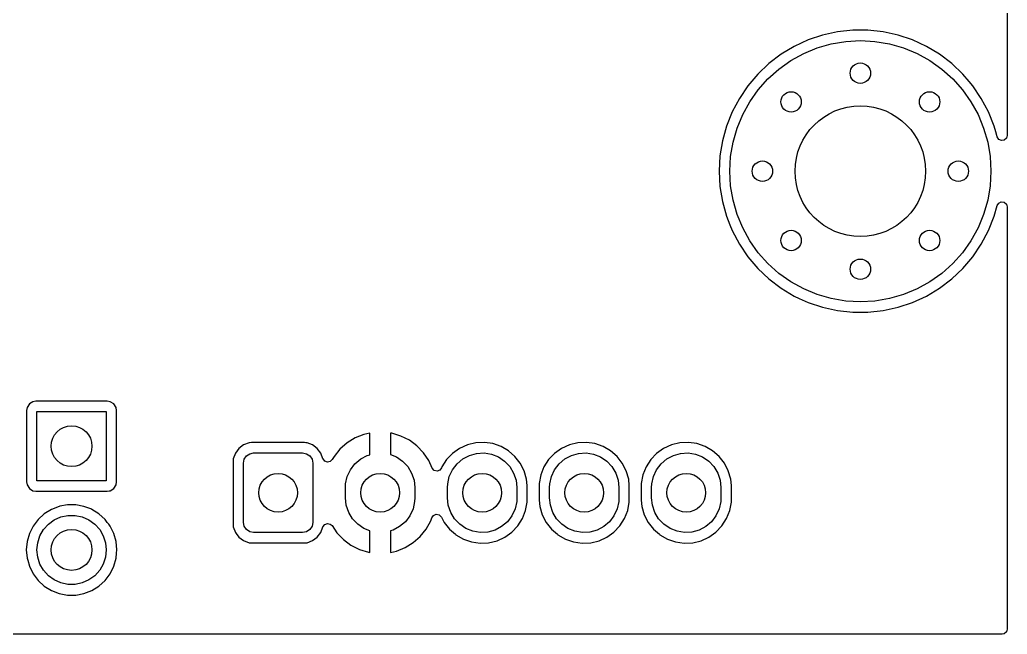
# Model space of a CAD drawing. Extents: x 69.8 to 127.7, y -88.2 to -35.9.
# Drawn here: x 103.47 to 127.66, y -88.18 to -73.14 of the extents above; entities that cross this region are included whole.
import ezdxf

# ---------------------------------------------------------------- set-up
doc = ezdxf.new("R2010")
doc.units = 0
doc.layers.add('BLACK', color=7, linetype='CONTINUOUS')

msp = doc.modelspace()

# ---------------------------------------------------------------- linework, layer by layer
at = {"layer": 'BLACK', "linetype": 'CONTINUOUS'}
for p, q in [((127.664, -36.0615), (127.664, -75.9726)), ((123.14, -73.5126), (122.785, -73.6322)), ((123.505, -73.4321), (123.14, -73.5126)), ((123.14, -73.5126), (123.14, -73.5126)), ((123.878, -73.3916), (123.505, -73.4321)), ((123.505, -73.4321), (123.505, -73.4321)), ((124.252, -73.3916), (123.878, -73.3916)), ((123.878, -73.3916), (123.878, -73.3916)), ((124.625, -73.4321), (124.252, -73.3916)), ((124.252, -73.3916), (124.252, -73.3916)), ((124.991, -73.5126), (124.625, -73.4321)), ((124.625, -73.4321), (124.625, -73.4321)), ((125.346, -73.6322), (124.991, -73.5126)), ((124.991, -73.5126), (124.991, -73.5126)), ((124.991, -73.5126), (124.991, -73.5126)), ((124.991, -73.5126), (124.991, -73.5126)), ((124.991, -73.5126), (124.991, -73.5126)), ((122.445, -73.7895), (122.124, -73.9826)), ((122.785, -73.6322), (122.445, -73.7895)), ((122.445, -73.7895), (122.445, -73.7895)), ((122.785, -73.6322), (122.785, -73.6322)), ((123.008, -73.8256), (123.353, -73.7263)), ((123.353, -73.7263), (123.707, -73.6662)), ((123.707, -73.6662), (124.065, -73.6461)), ((124.065, -73.6461), (124.423, -73.6662)), ((124.423, -73.6662), (124.777, -73.7263)), ((124.777, -73.7263), (125.122, -73.8256)), ((125.686, -73.7895), (125.346, -73.6322)), ((125.346, -73.6322), (125.346, -73.6322)), ((126.007, -73.9826), (125.686, -73.7895)), ((125.686, -73.7895), (125.686, -73.7895)), ((122.124, -73.9826), (121.825, -74.2093)), ((122.124, -73.9826), (122.124, -73.9826)), ((122.363, -74.1365), (122.677, -73.963)), ((122.677, -73.963), (123.008, -73.8256)), ((125.122, -73.8256), (125.453, -73.963)), ((125.453, -73.963), (125.768, -74.1365)), ((126.305, -74.2093), (126.007, -73.9826)), ((126.007, -73.9826), (126.007, -73.9826)), ((121.825, -74.2093), (121.553, -74.4669)), ((121.825, -74.2093), (121.825, -74.2093)), ((122.07, -74.3442), (122.363, -74.1365)), ((125.768, -74.1365), (126.06, -74.3442)), ((126.577, -74.4669), (126.305, -74.2093)), ((126.305, -74.2093), (126.305, -74.2093)), ((121.553, -74.4669), (121.311, -74.7524)), ((121.802, -74.5833), (122.07, -74.3442)), ((126.06, -74.3442), (126.328, -74.5833)), ((126.735, -74.6533), (126.577, -74.4669)), ((121.311, -74.7524), (121.101, -75.0625)), ((121.311, -74.7524), (121.311, -74.7524)), ((121.563, -74.8509), (121.802, -74.5833)), ((126.328, -74.5833), (126.567, -74.8509)), ((126.819, -74.7524), (126.735, -74.6533)), ((127.029, -75.0625), (126.819, -74.7524)), ((121.356, -75.1436), (121.563, -74.8509)), ((126.567, -74.8509), (126.775, -75.1436)), ((121.101, -75.0625), (120.925, -75.3934)), ((121.101, -75.0625), (121.101, -75.0625)), ((121.101, -75.0625), (121.101, -75.0625)), ((121.182, -75.4576), (121.356, -75.1436)), ((126.775, -75.1436), (126.948, -75.4576)), ((127.205, -75.3934), (127.029, -75.0625)), ((120.925, -75.3934), (120.787, -75.7414)), ((120.925, -75.3934), (120.925, -75.3934)), ((121.045, -75.7892), (121.182, -75.4576)), ((126.948, -75.4576), (127.085, -75.7892)), ((127.344, -75.7414), (127.205, -75.3934)), ((120.787, -75.7414), (120.686, -76.1024)), ((120.945, -76.134), (121.045, -75.7892)), ((127.085, -75.7892), (127.185, -76.134)), ((127.382, -75.8792), (127.344, -75.7414)), ((127.417, -76.0064), (127.382, -75.8792)), ((120.686, -76.1024), (120.626, -76.472)), ((120.885, -76.4878), (120.945, -76.134)), ((127.185, -76.134), (127.245, -76.4878)), ((127.418, -76.0081), (127.417, -76.0064)), ((127.456, -76.0679), (127.418, -76.0081)), ((127.521, -76.0974), (127.456, -76.0679)), ((127.591, -76.0873), (127.521, -76.0974)), ((127.644, -76.0408), (127.591, -76.0873)), ((127.664, -75.9726), (127.644, -76.0408)), ((120.626, -76.472), (120.605, -76.8461)), ((120.865, -76.8461), (120.885, -76.4878)), ((127.245, -76.4878), (127.265, -76.8461)), ((120.605, -76.8461), (120.605, -76.8461)), ((120.605, -76.8461), (120.626, -77.2201)), ((120.885, -77.2043), (120.865, -76.8461)), ((127.265, -76.8461), (127.245, -77.2043)), ((120.626, -77.2201), (120.686, -77.5898)), ((120.945, -77.5581), (120.885, -77.2043)), ((127.245, -77.2043), (127.185, -77.5581)), ((120.686, -77.5898), (120.787, -77.9507)), ((121.045, -77.9029), (120.945, -77.5581)), ((127.185, -77.5581), (127.085, -77.9029)), ((127.417, -77.6858), (127.455, -77.6255)), ((127.455, -77.6255), (127.519, -77.595)), ((127.519, -77.595), (127.589, -77.6041)), ((127.589, -77.6041), (127.643, -77.6498)), ((127.643, -77.6498), (127.664, -77.7176)), ((121.182, -78.2345), (121.045, -77.9029)), ((127.085, -77.9029), (126.948, -78.2345)), ((127.344, -77.9507), (127.417, -77.6858)), ((127.664, -77.7176), (127.664, -77.7195)), ((127.664, -77.7195), (127.664, -88.0585)), ((120.787, -77.9507), (120.87, -78.1608)), ((127.205, -78.2987), (127.344, -77.9507)), ((120.87, -78.1608), (120.925, -78.2987)), ((120.925, -78.2987), (121.101, -78.6297)), ((121.356, -78.5486), (121.182, -78.2345)), ((126.948, -78.2345), (126.775, -78.5486)), ((127.029, -78.6297), (127.205, -78.2987)), ((121.101, -78.6297), (121.311, -78.9397)), ((121.563, -78.8412), (121.356, -78.5486)), ((126.775, -78.5486), (126.567, -78.8412)), ((126.819, -78.9397), (127.029, -78.6297)), ((121.802, -79.1088), (121.563, -78.8412)), ((126.567, -78.8412), (126.328, -79.1088)), ((121.311, -78.9397), (121.311, -78.9397)), ((121.311, -78.9397), (121.553, -79.2252)), ((122.07, -79.3479), (121.802, -79.1088)), ((126.328, -79.1088), (126.06, -79.3479)), ((126.577, -79.2252), (126.819, -78.9397)), ((121.553, -79.2252), (121.825, -79.4828)), ((122.363, -79.5556), (122.07, -79.3479)), ((126.06, -79.3479), (125.768, -79.5556)), ((126.305, -79.4828), (126.577, -79.2252)), ((121.825, -79.4828), (121.825, -79.4828)), ((121.825, -79.4828), (122.124, -79.7095)), ((122.677, -79.7292), (122.363, -79.5556)), ((125.768, -79.5556), (125.453, -79.7292)), ((126.007, -79.7095), (126.305, -79.4828)), ((122.124, -79.7095), (122.445, -79.9026)), ((123.008, -79.8665), (122.677, -79.7292)), ((125.453, -79.7292), (125.122, -79.8665)), ((125.686, -79.9026), (126.007, -79.7095)), ((122.445, -79.9026), (122.568, -79.9596)), ((122.568, -79.9596), (122.785, -80.0599)), ((122.785, -80.0599), (122.785, -80.0599)), ((122.785, -80.0599), (123.14, -80.1795)), ((123.353, -79.9658), (123.008, -79.8665)), ((123.707, -80.0259), (123.353, -79.9658)), ((124.065, -80.0461), (123.707, -80.0259)), ((124.423, -80.0259), (124.065, -80.0461)), ((124.777, -79.9658), (124.423, -80.0259)), ((125.122, -79.8665), (124.777, -79.9658)), ((124.991, -80.1795), (125.346, -80.0599)), ((125.346, -80.0599), (125.686, -79.9026)), ((123.14, -80.1795), (123.505, -80.2601)), ((123.505, -80.2601), (123.878, -80.3006)), ((123.878, -80.3006), (123.878, -80.3006)), ((123.878, -80.3006), (124.252, -80.3006)), ((124.252, -80.3006), (124.625, -80.2601)), ((124.252, -80.3006), (124.252, -80.3006)), ((124.625, -80.2601), (124.991, -80.1795)), ((103.791, -82.4903), (103.707, -82.5465)), ((103.865, -82.4755), (103.791, -82.4903)), ((105.615, -82.4755), (103.865, -82.4755)), ((103.865, -82.4755), (103.865, -82.4755)), ((105.689, -82.4903), (105.615, -82.4755)), ((105.773, -82.5465), (105.689, -82.4903)), ((103.65, -82.6307), (103.635, -82.7049)), ((103.635, -82.7049), (103.635, -84.4551)), ((103.707, -82.5465), (103.65, -82.6307)), ((103.89, -84.43), (103.89, -82.73)), ((103.89, -82.73), (105.59, -82.73)), ((105.59, -82.73), (105.59, -84.43)), ((105.83, -82.6307), (105.773, -82.5465)), ((105.844, -82.7049), (105.83, -82.6307)), ((105.844, -84.4551), (105.844, -82.7049)), ((105.844, -82.7049), (105.844, -82.7049)), ((105.844, -82.7049), (105.844, -82.7049)), ((111.686, -83.378), (111.49, -83.4992)), ((111.901, -83.2918), (111.686, -83.378)), ((112.046, -83.2606), (111.901, -83.2918)), ((112.046, -83.7885), (112.046, -83.2606)), ((112.587, -83.2627), (112.554, -83.2584)), ((112.554, -83.2584), (112.554, -83.7866)), ((112.808, -83.3304), (112.587, -83.2627)), ((113.015, -83.4344), (112.808, -83.3304)), ((113.2, -83.5719), (113.015, -83.4344)), ((108.84, -83.6346), (108.753, -83.7507)), ((108.956, -83.5477), (108.84, -83.6346)), ((109.092, -83.497), (108.956, -83.5477)), ((109.152, -83.4905), (109.092, -83.497)), ((109.092, -83.497), (109.092, -83.497)), ((110.448, -83.4905), (109.152, -83.4905)), ((109.152, -83.4905), (109.152, -83.4905)), ((110.478, -83.4937), (110.448, -83.4905)), ((110.508, -83.497), (110.478, -83.4937)), ((110.644, -83.5477), (110.508, -83.497)), ((110.508, -83.497), (110.508, -83.497)), ((110.508, -83.497), (110.508, -83.497)), ((110.76, -83.6346), (110.644, -83.5477)), ((110.644, -83.5477), (110.644, -83.5477)), ((110.644, -83.5477), (110.644, -83.5477)), ((110.847, -83.7507), (110.76, -83.6346)), ((111.316, -83.652), (111.171, -83.8318)), ((111.49, -83.4992), (111.316, -83.652)), ((111.316, -83.652), (111.316, -83.652)), ((113.36, -83.7388), (113.2, -83.5719)), ((113.2, -83.5719), (113.2, -83.5719)), ((114.245, -83.6341), (114.073, -83.7565)), ((114.437, -83.5465), (114.245, -83.6341)), ((114.642, -83.4968), (114.437, -83.5465)), ((114.437, -83.5465), (114.437, -83.5465)), ((114.853, -83.4867), (114.642, -83.4968)), ((114.642, -83.4968), (114.642, -83.4968)), ((115.062, -83.5168), (114.853, -83.4867)), ((115.261, -83.5857), (115.062, -83.5168)), ((115.062, -83.5168), (115.062, -83.5168)), ((115.062, -83.5168), (115.062, -83.5168)), ((115.444, -83.6912), (115.261, -83.5857)), ((115.261, -83.5857), (115.261, -83.5857)), ((115.261, -83.5857), (115.261, -83.5857)), ((115.603, -83.8293), (115.444, -83.6912)), ((115.444, -83.6912), (115.444, -83.6912)), ((116.745, -83.6341), (116.573, -83.7565)), ((116.937, -83.5465), (116.745, -83.6341)), ((117.142, -83.4968), (116.937, -83.5465)), ((116.937, -83.5465), (116.937, -83.5465)), ((117.353, -83.4867), (117.142, -83.4968)), ((117.142, -83.4968), (117.142, -83.4968)), ((117.562, -83.5168), (117.353, -83.4867)), ((117.761, -83.5857), (117.562, -83.5168)), ((117.562, -83.5168), (117.562, -83.5168)), ((117.562, -83.5168), (117.562, -83.5168)), ((117.944, -83.6912), (117.761, -83.5857)), ((117.761, -83.5857), (117.761, -83.5857)), ((117.761, -83.5857), (117.761, -83.5857)), ((118.103, -83.8293), (117.944, -83.6912)), ((117.944, -83.6912), (117.944, -83.6912)), ((119.245, -83.6341), (119.073, -83.7565)), ((119.437, -83.5465), (119.245, -83.6341)), ((119.642, -83.4968), (119.437, -83.5465)), ((119.437, -83.5465), (119.437, -83.5465)), ((119.853, -83.4867), (119.642, -83.4968)), ((119.642, -83.4968), (119.642, -83.4968)), ((120.062, -83.5168), (119.853, -83.4867)), ((120.261, -83.5857), (120.062, -83.5168)), ((120.062, -83.5168), (120.062, -83.5168)), ((120.062, -83.5168), (120.062, -83.5168)), ((120.444, -83.6912), (120.261, -83.5857)), ((120.261, -83.5857), (120.261, -83.5857)), ((120.261, -83.5857), (120.261, -83.5857)), ((120.603, -83.8293), (120.444, -83.6912)), ((120.444, -83.6912), (120.444, -83.6912)), ((108.702, -83.8867), (108.695, -83.9467)), ((108.695, -83.9467), (108.695, -85.4932)), ((108.753, -83.7507), (108.702, -83.8867)), ((108.702, -83.8867), (108.702, -83.8867)), ((108.95, -83.995), (108.969, -83.8993)), ((108.969, -83.8993), (109.023, -83.8182)), ((109.023, -83.8182), (109.104, -83.764)), ((109.104, -83.764), (109.2, -83.745)), ((109.2, -83.745), (110.4, -83.745)), ((110.4, -83.745), (110.496, -83.764)), ((110.496, -83.764), (110.577, -83.8182)), ((110.577, -83.8182), (110.631, -83.8993)), ((110.631, -83.8993), (110.65, -83.995)), ((110.898, -83.8867), (110.847, -83.7507)), ((110.9, -83.8913), (110.898, -83.8867)), ((110.898, -83.8867), (110.898, -83.8867)), ((110.941, -83.9474), (110.9, -83.8913)), ((111.008, -83.9729), (110.941, -83.9474)), ((111.128, -83.9087), (111.077, -83.9585)), ((111.171, -83.8318), (111.128, -83.9087)), ((111.683, -84.0105), (111.823, -83.8915)), ((111.823, -83.8915), (111.985, -83.8054)), ((111.985, -83.8054), (112.046, -83.7885)), ((112.554, -83.7866), (112.698, -83.844)), ((112.698, -83.844), (112.85, -83.9472)), ((112.85, -83.9472), (112.977, -84.0806)), ((113.49, -83.9303), (113.36, -83.7388)), ((113.36, -83.7388), (113.36, -83.7388)), ((113.573, -84.1142), (113.49, -83.9303)), ((113.49, -83.9303), (113.49, -83.9303)), ((113.928, -83.9091), (113.814, -84.0866)), ((114.073, -83.7565), (113.928, -83.9091)), ((114.073, -83.7565), (114.073, -83.7565)), ((114.183, -84.0105), (114.323, -83.8915)), ((114.323, -83.8915), (114.485, -83.8054)), ((114.485, -83.8054), (114.662, -83.7562)), ((114.662, -83.7562), (114.846, -83.7462)), ((114.846, -83.7462), (115.027, -83.776)), ((115.027, -83.776), (115.198, -83.844)), ((115.198, -83.844), (115.35, -83.9472)), ((115.35, -83.9472), (115.477, -84.0806)), ((115.733, -83.9951), (115.603, -83.8293)), ((115.603, -83.8293), (115.603, -83.8293)), ((115.603, -83.8293), (115.603, -83.8293)), ((115.603, -83.8293), (115.603, -83.8293)), ((115.603, -83.8293), (115.603, -83.8293)), ((116.428, -83.9091), (116.314, -84.0866)), ((116.573, -83.7565), (116.428, -83.9091)), ((116.573, -83.7565), (116.573, -83.7565)), ((116.683, -84.0105), (116.823, -83.8915)), ((116.823, -83.8915), (116.985, -83.8054)), ((116.985, -83.8054), (117.162, -83.7562)), ((117.162, -83.7562), (117.346, -83.7462)), ((117.346, -83.7462), (117.527, -83.776)), ((117.527, -83.776), (117.698, -83.844)), ((117.698, -83.844), (117.85, -83.9472)), ((117.85, -83.9472), (117.977, -84.0806)), ((118.233, -83.9951), (118.103, -83.8293)), ((118.103, -83.8293), (118.103, -83.8293)), ((118.103, -83.8293), (118.103, -83.8293)), ((118.103, -83.8293), (118.103, -83.8293)), ((118.103, -83.8293), (118.103, -83.8293)), ((118.928, -83.9091), (118.814, -84.0866)), ((119.073, -83.7565), (118.928, -83.9091)), ((119.073, -83.7565), (119.073, -83.7565)), ((119.183, -84.0105), (119.323, -83.8915)), ((119.323, -83.8915), (119.485, -83.8054)), ((119.485, -83.8054), (119.662, -83.7562)), ((119.662, -83.7562), (119.846, -83.7462)), ((119.846, -83.7462), (120.027, -83.776)), ((120.027, -83.776), (120.198, -83.844)), ((120.198, -83.844), (120.35, -83.9472)), ((120.35, -83.9472), (120.477, -84.0806)), ((120.733, -83.9951), (120.603, -83.8293)), ((120.603, -83.8293), (120.603, -83.8293)), ((120.603, -83.8293), (120.603, -83.8293)), ((120.603, -83.8293), (120.603, -83.8293)), ((120.603, -83.8293), (120.603, -83.8293)), ((108.95, -85.445), (108.95, -83.995)), ((110.65, -83.995), (110.65, -85.445)), ((111.077, -83.9585), (111.008, -83.9729)), ((111.494, -84.3236), (111.572, -84.1568)), ((111.572, -84.1568), (111.683, -84.0105)), ((112.977, -84.0806), (113.071, -84.2381)), ((113.576, -84.1201), (113.573, -84.1142)), ((113.625, -84.1715), (113.576, -84.1201)), ((113.694, -84.1882), (113.625, -84.1715)), ((113.761, -84.165), (113.694, -84.1882)), ((113.805, -84.1092), (113.761, -84.165)), ((113.814, -84.0866), (113.805, -84.1092)), ((113.814, -84.0866), (113.814, -84.0866)), ((113.994, -84.3236), (114.072, -84.1568)), ((114.072, -84.1568), (114.183, -84.0105)), ((115.477, -84.0806), (115.571, -84.2381)), ((115.83, -84.1826), (115.733, -83.9951)), ((115.733, -83.9951), (115.733, -83.9951)), ((115.889, -84.385), (115.83, -84.1826)), ((115.83, -84.1826), (115.83, -84.1826)), ((115.83, -84.1826), (115.83, -84.1826)), ((116.314, -84.0866), (116.235, -84.2824)), ((116.494, -84.3236), (116.572, -84.1568)), ((116.572, -84.1568), (116.683, -84.0105)), ((117.977, -84.0806), (118.071, -84.2381)), ((118.33, -84.1826), (118.233, -83.9951)), ((118.233, -83.9951), (118.233, -83.9951)), ((118.389, -84.385), (118.33, -84.1826)), ((118.33, -84.1826), (118.33, -84.1826)), ((118.33, -84.1826), (118.33, -84.1826)), ((118.814, -84.0866), (118.735, -84.2824)), ((118.994, -84.3236), (119.072, -84.1568)), ((119.072, -84.1568), (119.183, -84.0105)), ((120.477, -84.0806), (120.571, -84.2381)), ((120.83, -84.1826), (120.733, -83.9951)), ((120.733, -83.9951), (120.733, -83.9951)), ((120.889, -84.385), (120.83, -84.1826)), ((120.83, -84.1826), (120.83, -84.1826)), ((120.83, -84.1826), (120.83, -84.1826)), ((105.59, -84.43), (103.89, -84.43)), ((111.455, -84.5031), (111.494, -84.3236)), ((113.071, -84.2381), (113.13, -84.4123)), ((113.13, -84.4123), (113.15, -84.595)), ((113.955, -84.5031), (113.994, -84.3236)), ((115.571, -84.2381), (115.63, -84.4123)), ((115.63, -84.4123), (115.65, -84.595)), ((115.904, -84.5424), (115.889, -84.385)), ((115.889, -84.385), (115.889, -84.385)), ((115.889, -84.385), (115.889, -84.385)), ((116.235, -84.2824), (116.195, -84.4895)), ((116.455, -84.5031), (116.494, -84.3236)), ((118.071, -84.2381), (118.13, -84.4123)), ((118.13, -84.4123), (118.15, -84.595)), ((118.404, -84.5424), (118.389, -84.385)), ((118.389, -84.385), (118.389, -84.385)), ((118.389, -84.385), (118.389, -84.385)), ((118.735, -84.2824), (118.695, -84.4895)), ((118.955, -84.5031), (118.994, -84.3236)), ((120.571, -84.2381), (120.63, -84.4123)), ((120.63, -84.4123), (120.65, -84.595)), ((120.904, -84.5424), (120.889, -84.385)), ((120.889, -84.385), (120.889, -84.385)), ((120.889, -84.385), (120.889, -84.385)), ((103.635, -84.4551), (103.636, -84.4551)), ((103.636, -84.4551), (103.65, -84.5293)), ((103.65, -84.5293), (103.707, -84.6135)), ((103.707, -84.6135), (103.791, -84.6697)), ((103.791, -84.6697), (103.791, -84.6697)), ((103.791, -84.6697), (103.865, -84.6845)), ((105.615, -84.6845), (105.664, -84.6747)), ((105.664, -84.6747), (105.689, -84.6697)), ((105.689, -84.6697), (105.773, -84.6135)), ((105.773, -84.6135), (105.83, -84.5293)), ((105.83, -84.5293), (105.844, -84.4551)), ((111.45, -84.595), (111.455, -84.5031)), ((111.45, -84.845), (111.45, -84.595)), ((113.15, -84.595), (113.15, -84.845)), ((113.95, -84.595), (113.955, -84.5031)), ((113.95, -84.845), (113.95, -84.595)), ((115.65, -84.595), (115.65, -84.845)), ((115.904, -84.8976), (115.904, -84.5424)), ((115.904, -84.5424), (115.904, -84.5424)), ((116.195, -84.4895), (116.195, -84.8976)), ((116.45, -84.595), (116.455, -84.5031)), ((116.45, -84.845), (116.45, -84.595)), ((118.15, -84.595), (118.15, -84.845)), ((118.404, -84.8976), (118.404, -84.5424)), ((118.404, -84.5424), (118.404, -84.5424)), ((118.695, -84.4895), (118.695, -84.8976)), ((118.95, -84.595), (118.955, -84.5031)), ((118.95, -84.845), (118.95, -84.595)), ((120.65, -84.595), (120.65, -84.845)), ((120.904, -84.9505), (120.904, -84.5424)), ((120.904, -84.5424), (120.904, -84.5424)), ((103.865, -84.6845), (105.615, -84.6845)), ((105.615, -84.6845), (105.615, -84.6845)), ((105.615, -84.6845), (105.615, -84.6845)), ((111.47, -85.0277), (111.45, -84.845)), ((113.15, -84.845), (113.145, -84.9369)), ((113.97, -85.0277), (113.95, -84.845)), ((115.65, -84.845), (115.645, -84.9369)), ((115.904, -84.9505), (115.904, -84.8976)), ((116.195, -84.8976), (116.211, -85.055)), ((116.47, -85.0277), (116.45, -84.845)), ((118.15, -84.845), (118.145, -84.9369)), ((118.404, -84.9505), (118.404, -84.8976)), ((118.695, -84.8976), (118.711, -85.055)), ((118.97, -85.0277), (118.95, -84.845)), ((120.65, -84.845), (120.645, -84.9369)), ((104.246, -85.1271), (104.072, -85.2348)), ((104.436, -85.0531), (104.246, -85.1271)), ((104.246, -85.1271), (104.246, -85.1271)), ((104.449, -85.0508), (104.436, -85.0531)), ((104.638, -85.0155), (104.449, -85.0508)), ((104.842, -85.0155), (104.638, -85.0155)), ((105.044, -85.0531), (104.842, -85.0155)), ((105.21, -85.1175), (105.044, -85.0531)), ((105.044, -85.0531), (105.044, -85.0531)), ((105.044, -85.0531), (105.044, -85.0531)), ((105.044, -85.0531), (105.044, -85.0531)), ((105.234, -85.1271), (105.21, -85.1175)), ((105.408, -85.2348), (105.234, -85.1271)), ((105.234, -85.1271), (105.234, -85.1271)), ((105.234, -85.1271), (105.234, -85.1271)), ((111.529, -85.2019), (111.47, -85.0277)), ((113.106, -85.1164), (113.028, -85.2832)), ((113.145, -84.9369), (113.106, -85.1164)), ((114.029, -85.2019), (113.97, -85.0277)), ((115.606, -85.1164), (115.528, -85.2832)), ((115.645, -84.9369), (115.606, -85.1164)), ((115.786, -85.3534), (115.865, -85.1576)), ((115.865, -85.1576), (115.904, -84.9505)), ((116.211, -85.055), (116.211, -85.055)), ((116.211, -85.055), (116.27, -85.2574)), ((116.529, -85.2019), (116.47, -85.0277)), ((118.106, -85.1164), (118.028, -85.2832)), ((118.145, -84.9369), (118.106, -85.1164)), ((118.286, -85.3534), (118.365, -85.1576)), ((118.365, -85.1576), (118.404, -84.9505)), ((118.711, -85.055), (118.711, -85.055)), ((118.711, -85.055), (118.77, -85.2574)), ((119.029, -85.2019), (118.97, -85.0277)), ((120.606, -85.1164), (120.528, -85.2832)), ((120.645, -84.9369), (120.606, -85.1164)), ((120.786, -85.3534), (120.865, -85.1576)), ((120.865, -85.1576), (120.904, -84.9505)), ((103.92, -85.3727), (103.797, -85.5361)), ((104.072, -85.2348), (103.92, -85.3727)), ((104.171, -85.4883), (104.315, -85.3839)), ((104.315, -85.3839), (104.477, -85.3116)), ((104.477, -85.3116), (104.651, -85.2747)), ((104.651, -85.2747), (104.829, -85.2747)), ((104.829, -85.2747), (105.003, -85.3116)), ((105.003, -85.3116), (105.165, -85.3839)), ((105.165, -85.3839), (105.309, -85.4883)), ((105.56, -85.3727), (105.408, -85.2348)), ((105.614, -85.4449), (105.56, -85.3727)), ((111.623, -85.3594), (111.529, -85.2019)), ((111.75, -85.4928), (111.623, -85.3594)), ((113.028, -85.2832), (112.917, -85.4295)), ((113.542, -85.4064), (113.569, -85.3305)), ((113.569, -85.3305), (113.61, -85.2729)), ((113.61, -85.2729), (113.676, -85.247)), ((113.676, -85.247), (113.746, -85.2609)), ((113.746, -85.2609), (113.797, -85.3102)), ((113.797, -85.3102), (113.8, -85.3147)), ((113.8, -85.3147), (113.867, -85.4449)), ((114.123, -85.3594), (114.029, -85.2019)), ((114.25, -85.4928), (114.123, -85.3594)), ((115.528, -85.2832), (115.417, -85.4295)), ((115.672, -85.5309), (115.786, -85.3534)), ((116.27, -85.2574), (116.367, -85.4449)), ((116.623, -85.3594), (116.529, -85.2019)), ((116.75, -85.4928), (116.623, -85.3594)), ((118.028, -85.2832), (117.917, -85.4295)), ((118.172, -85.5309), (118.286, -85.3534)), ((118.77, -85.2574), (118.867, -85.4449)), ((119.123, -85.3594), (119.029, -85.2019)), ((119.25, -85.4928), (119.123, -85.3594)), ((120.528, -85.2832), (120.417, -85.4295)), ((120.672, -85.5309), (120.786, -85.3534)), ((103.797, -85.5361), (103.706, -85.7193)), ((103.963, -85.7743), (104.052, -85.6204)), ((104.052, -85.6204), (104.171, -85.4883)), ((105.309, -85.4883), (105.428, -85.6204)), ((105.428, -85.6204), (105.517, -85.7743)), ((105.651, -85.4932), (105.614, -85.4449)), ((105.683, -85.5361), (105.651, -85.4932)), ((105.774, -85.7193), (105.683, -85.5361)), ((108.695, -85.4932), (108.696, -85.4933)), ((108.696, -85.4933), (108.702, -85.5533)), ((108.702, -85.5533), (108.702, -85.5533)), ((108.702, -85.5533), (108.753, -85.6893)), ((108.969, -85.5407), (108.95, -85.445)), ((109.023, -85.6218), (108.969, -85.5407)), ((109.104, -85.676), (109.023, -85.6218)), ((110.577, -85.6218), (110.496, -85.676)), ((110.631, -85.5407), (110.577, -85.6218)), ((110.65, -85.445), (110.631, -85.5407)), ((110.847, -85.6893), (110.898, -85.5533)), ((110.898, -85.5521), (110.941, -85.4953)), ((110.898, -85.5533), (110.898, -85.5521)), ((110.898, -85.5533), (110.898, -85.5533)), ((110.941, -85.4953), (111.008, -85.4705)), ((111.008, -85.4705), (111.077, -85.4856)), ((111.077, -85.4856), (111.121, -85.5256)), ((111.121, -85.5256), (111.24, -85.7012)), ((111.902, -85.596), (111.75, -85.4928)), ((112.046, -85.6534), (111.902, -85.596)), ((112.615, -85.6346), (112.554, -85.6515)), ((112.777, -85.5485), (112.615, -85.6346)), ((112.917, -85.4295), (112.777, -85.5485)), ((113.284, -85.788), (113.429, -85.6082)), ((113.429, -85.6082), (113.542, -85.4064)), ((113.867, -85.4449), (113.867, -85.4449)), ((113.867, -85.4449), (113.997, -85.6107)), ((113.997, -85.6107), (113.997, -85.6107)), ((113.997, -85.6107), (114.144, -85.738)), ((114.402, -85.596), (114.25, -85.4928)), ((114.573, -85.664), (114.402, -85.596)), ((115.115, -85.6346), (114.938, -85.6838)), ((115.277, -85.5485), (115.115, -85.6346)), ((115.417, -85.4295), (115.277, -85.5485)), ((115.527, -85.6835), (115.672, -85.5309)), ((116.367, -85.4449), (116.367, -85.4449)), ((116.367, -85.4449), (116.497, -85.6107)), ((116.497, -85.6107), (116.497, -85.6107)), ((116.497, -85.6107), (116.644, -85.738)), ((116.902, -85.596), (116.75, -85.4928)), ((117.073, -85.664), (116.902, -85.596)), ((117.615, -85.6346), (117.438, -85.6838)), ((117.777, -85.5485), (117.615, -85.6346)), ((117.917, -85.4295), (117.777, -85.5485)), ((118.027, -85.6835), (118.172, -85.5309)), ((118.867, -85.4449), (118.867, -85.4449)), ((118.867, -85.4449), (118.997, -85.6107)), ((118.997, -85.6107), (118.997, -85.6107)), ((118.997, -85.6107), (119.144, -85.738)), ((119.402, -85.596), (119.25, -85.4928)), ((119.573, -85.664), (119.402, -85.596)), ((120.115, -85.6346), (119.938, -85.6838)), ((120.277, -85.5485), (120.115, -85.6346)), ((120.417, -85.4295), (120.277, -85.5485)), ((120.527, -85.6835), (120.672, -85.5309)), ((103.706, -85.7193), (103.65, -85.9162)), ((103.909, -85.9433), (103.963, -85.7743)), ((105.517, -85.7743), (105.571, -85.9433)), ((105.829, -85.9102), (105.774, -85.7193)), ((108.753, -85.6893), (108.771, -85.7143)), ((108.771, -85.7143), (108.84, -85.8054)), ((108.84, -85.8054), (108.956, -85.8923)), ((109.2, -85.695), (109.104, -85.676)), ((110.4, -85.695), (109.2, -85.695)), ((110.496, -85.676), (110.4, -85.695)), ((110.644, -85.8923), (110.76, -85.8054)), ((110.76, -85.8054), (110.847, -85.6893)), ((111.24, -85.7012), (111.24, -85.7012)), ((111.24, -85.7012), (111.4, -85.8681)), ((111.4, -85.8681), (111.4, -85.8681)), ((111.4, -85.8681), (111.585, -86.0056)), ((112.046, -86.1816), (112.046, -85.6534)), ((112.554, -85.6515), (112.554, -86.1794)), ((113.11, -85.9408), (113.284, -85.788)), ((113.284, -85.788), (113.284, -85.788)), ((114.144, -85.738), (114.156, -85.7488)), ((114.156, -85.7488), (114.339, -85.8543)), ((114.339, -85.8543), (114.538, -85.9232)), ((114.754, -85.6938), (114.573, -85.664)), ((114.938, -85.6838), (114.754, -85.6938)), ((115.163, -85.8935), (115.355, -85.8059)), ((115.355, -85.8059), (115.527, -85.6835)), ((116.644, -85.738), (116.656, -85.7488)), ((116.656, -85.7488), (116.839, -85.8543)), ((116.839, -85.8543), (117.038, -85.9232)), ((117.254, -85.6938), (117.073, -85.664)), ((117.438, -85.6838), (117.254, -85.6938)), ((117.663, -85.8935), (117.855, -85.8059)), ((117.855, -85.8059), (118.027, -85.6835)), ((119.144, -85.738), (119.156, -85.7488)), ((119.156, -85.7488), (119.339, -85.8543)), ((119.339, -85.8543), (119.538, -85.9232)), ((119.754, -85.6938), (119.573, -85.664)), ((119.938, -85.6838), (119.754, -85.6938)), ((120.163, -85.8935), (120.355, -85.8059)), ((120.355, -85.8059), (120.527, -85.6835)), ((103.65, -85.9162), (103.631, -86.12)), ((103.631, -86.12), (103.631, -86.12)), ((103.631, -86.12), (103.65, -86.3238)), ((103.89, -86.12), (103.909, -85.9433)), ((103.909, -86.2967), (103.89, -86.12)), ((105.571, -85.9433), (105.59, -86.12)), ((105.59, -86.12), (105.571, -86.2967)), ((105.83, -85.9162), (105.829, -85.9102)), ((105.849, -86.12), (105.83, -85.9162)), ((105.842, -86.2023), (105.849, -86.12)), ((105.849, -86.12), (105.849, -86.12)), ((108.956, -85.8923), (109.092, -85.943)), ((109.092, -85.943), (109.152, -85.9495)), ((109.152, -85.9495), (110.448, -85.9495)), ((110.448, -85.9495), (110.508, -85.943)), ((110.508, -85.943), (110.644, -85.8923)), ((111.585, -86.0056), (111.792, -86.1096)), ((111.792, -86.1096), (111.792, -86.1096)), ((111.792, -86.1096), (112.013, -86.1773)), ((112.699, -86.1482), (112.914, -86.062)), ((112.914, -86.062), (113.11, -85.9408)), ((114.538, -85.9232), (114.538, -85.9232)), ((114.538, -85.9232), (114.538, -85.9232)), ((114.538, -85.9232), (114.747, -85.9533)), ((114.747, -85.9533), (114.958, -85.9432)), ((114.747, -85.9533), (114.747, -85.9533)), ((114.747, -85.9533), (114.747, -85.9533)), ((114.958, -85.9432), (115.163, -85.8935)), ((117.038, -85.9232), (117.038, -85.9232)), ((117.038, -85.9232), (117.038, -85.9232)), ((117.038, -85.9232), (117.247, -85.9533)), ((117.247, -85.9533), (117.458, -85.9432)), ((117.247, -85.9533), (117.247, -85.9533)), ((117.247, -85.9533), (117.247, -85.9533)), ((117.458, -85.9432), (117.663, -85.8935)), ((119.538, -85.9232), (119.538, -85.9232)), ((119.538, -85.9232), (119.538, -85.9232)), ((119.538, -85.9232), (119.747, -85.9533)), ((119.747, -85.9533), (119.958, -85.9432)), ((119.747, -85.9533), (119.747, -85.9533)), ((119.747, -85.9533), (119.747, -85.9533)), ((119.958, -85.9432), (120.163, -85.8935)), ((103.65, -86.3238), (103.664, -86.374)), ((103.963, -86.4657), (103.909, -86.2967)), ((105.571, -86.2967), (105.517, -86.4657)), ((105.774, -86.5207), (105.83, -86.3238)), ((105.83, -86.3238), (105.842, -86.2023)), ((112.013, -86.1773), (112.046, -86.1816)), ((112.554, -86.1794), (112.699, -86.1482)), ((103.664, -86.374), (103.706, -86.5207)), ((103.706, -86.5207), (103.797, -86.7039)), ((104.052, -86.6196), (103.963, -86.4657)), ((105.517, -86.4657), (105.428, -86.6196)), ((105.683, -86.7039), (105.774, -86.5207)), ((103.797, -86.7039), (103.797, -86.7039)), ((103.797, -86.7039), (103.92, -86.8673)), ((104.171, -86.7517), (104.052, -86.6196)), ((104.315, -86.8561), (104.171, -86.7517)), ((104.477, -86.9284), (104.315, -86.8561)), ((105.165, -86.8561), (105.003, -86.9284)), ((105.309, -86.7517), (105.165, -86.8561)), ((105.428, -86.6196), (105.309, -86.7517)), ((105.56, -86.8673), (105.683, -86.7039)), ((103.92, -86.8673), (104.072, -87.0052)), ((104.072, -87.0052), (104.246, -87.1129)), ((104.651, -86.9653), (104.477, -86.9284)), ((104.829, -86.9653), (104.651, -86.9653)), ((105.003, -86.9284), (104.829, -86.9653)), ((105.234, -87.1129), (105.408, -87.0052)), ((105.408, -87.0052), (105.56, -86.8673)), ((104.246, -87.1129), (104.246, -87.1129)), ((104.246, -87.1129), (104.246, -87.1129)), ((104.246, -87.1129), (104.436, -87.1869)), ((104.436, -87.1869), (104.638, -87.2245)), ((104.638, -87.2245), (104.638, -87.2245)), ((104.638, -87.2245), (104.842, -87.2245)), ((104.842, -87.2245), (105.044, -87.1869)), ((104.842, -87.2245), (104.842, -87.2245)), ((105.044, -87.1869), (105.234, -87.1129)), ((127.664, -88.0585), (127.644, -88.1266)), ((127.538, -88.1845), (69.9415, -88.1845)), ((127.591, -88.1731), (127.538, -88.1845)), ((127.644, -88.1266), (127.591, -88.1731))]:
    msp.add_line(p, q, dxfattribs=at)
at = {"layer": 'BLACK'}
for centre, radius in [((124.065, -74.4461), 0.25), ((122.368, -75.149), 0.25), ((125.762, -75.149), 0.25), ((124.065, -76.8461), 1.6), ((121.665, -76.8461), 0.25), ((126.465, -76.8461), 0.25), ((122.368, -78.5431), 0.25), ((125.762, -78.5431), 0.25), ((124.065, -79.2461), 0.25), ((104.74, -83.58), 0.5), ((109.8, -84.72), 0.475), ((112.3, -84.72), 0.475), ((114.8, -84.72), 0.475), ((117.3, -84.72), 0.475), ((119.8, -84.72), 0.475), ((104.74, -86.12), 0.5)]:
    msp.add_circle(centre, radius, dxfattribs=at)

doc.saveas('drawing.dxf')
